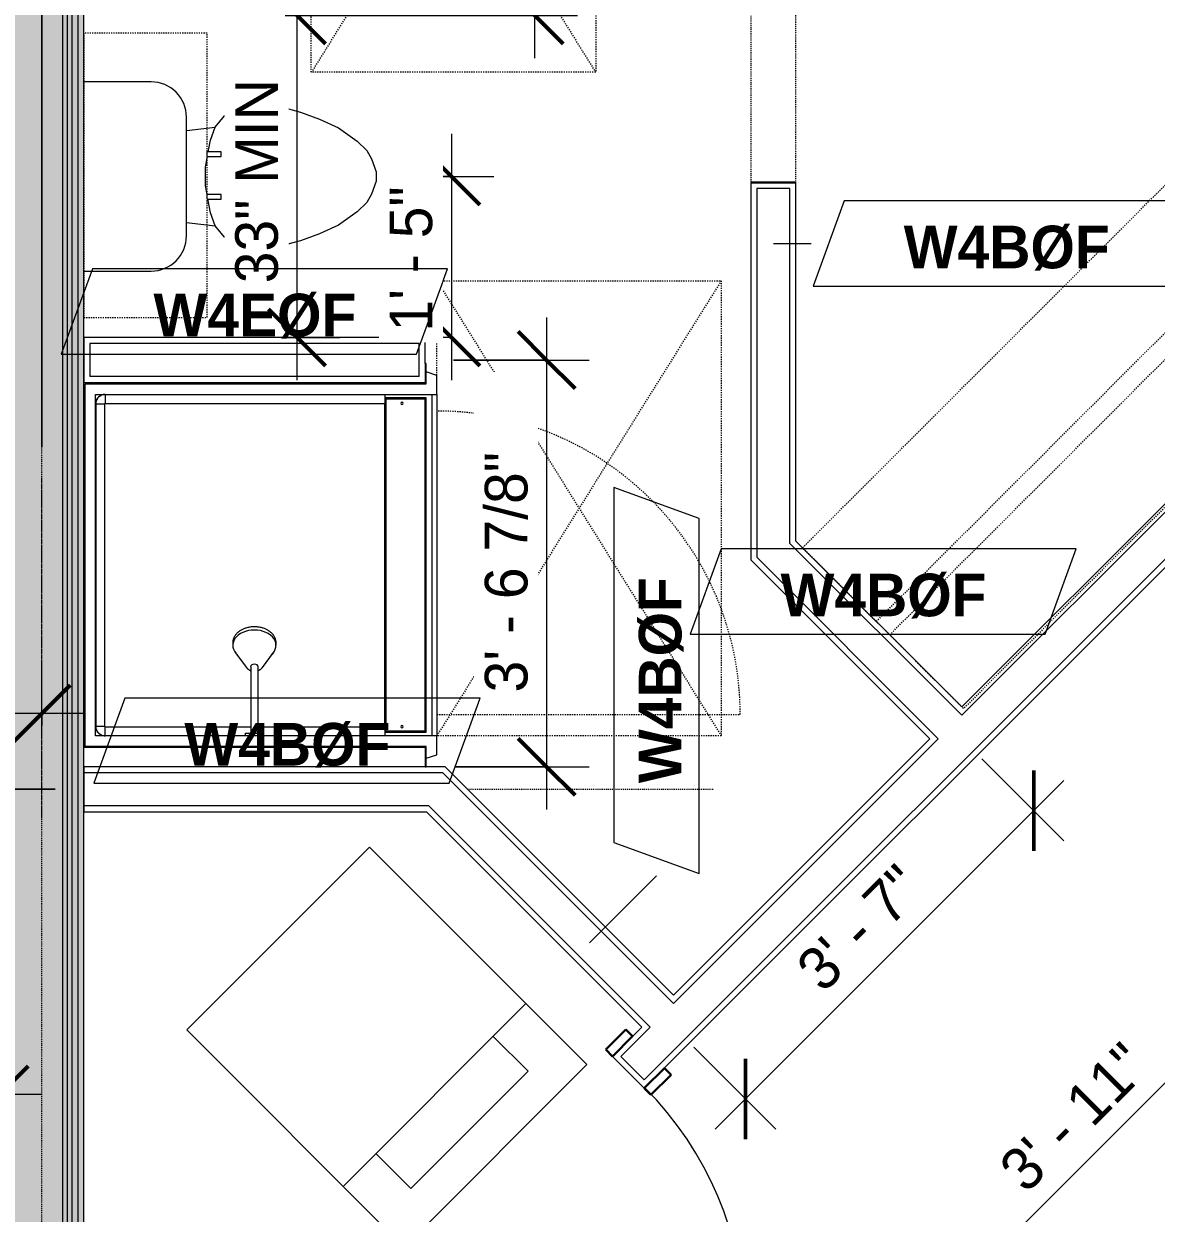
# Model space of a CAD drawing. Header units: inches. Extents: x -4010 to -1872, y 9846 to 12241.
# Drawn here: x -2515 to -2395.5, y 10492.5 to 10618 of the extents above; entities that cross this region are included whole.
import ezdxf

# ---------------------------------------------------------------- set-up
doc = ezdxf.new("R2010")
doc.units = ezdxf.units.IN
doc.header["$MEASUREMENT"] = 0
for name, pattern in [('Dash', [0.25, 0.125, -0.125]), ('Dash 3_32_', [0.1875, 0.09375, -0.09375]), ('Overhead', [0.15625, 0.09375, -0.0625])]:
    doc.linetypes.add(name, pattern=pattern)
for name, color, linetype, lineweight in [('0-1', 7, 'Continuous', 5), ('A-ANNO-DIMS', 211, 'Continuous', 9), ('A-ANNO-DIMS-48', 211, 'Continuous', 9), ('A-DETL-1', 90, 'Dash 3_32_', 18), ('A-DETL-GENF-3', 92, 'Overhead', 9), ('A-DETL-MEDM', 33, 'Continuous', 30), ('A-DOOR-3', 31, 'Continuous', 9), ('A-DOOR-4', 31, 'Continuous', 30), ('A-DOOR-FRAM-3', 31, 'Continuous', 30), ('A-GENM', 5, 'Continuous', 9), ('A-GENM-HDLN', 13, 'Dash', 9), ('A-WALL', 113, 'Continuous', 18), ('A-WALL-2', 250, 'Continuous', 18), ('A-WALL-3', 113, 'Continuous', 9), ('A-WALL-IDEN', 211, 'Continuous', 9), ('I-WALL-1', 21, 'Continuous', 18), ('I-WALL-2', 241, 'Continuous', 5), ('I-WALL-3', 7, 'Continuous', 9), ('I-WALL-4', 2, 'Continuous', 9), ('P-SANR-FIXT', 6, 'Continuous', 9), ('P-SANR-FIXT-HDLN', 131, 'Dash', 9), ('Q-CASE', 31, 'Continuous', 9), ('Q-CASE-2', 31, 'Dash', 9), ('Q-CASE-HDLN', 31, 'Dash', 9)]:
    doc.layers.add(name, color=color, linetype=linetype, lineweight=lineweight)
doc.styles.add('Century Gothic', font='ufonts.com_century-gothic.ttf', dxfattribs={"height": 4.5})
doc.styles.add('Century Gothic_B', font='GOTHICB.TTF', dxfattribs={"height": 4.5})
doc.dimstyles.new('OD_1__HACK_2', dxfattribs={"dimscale": 12, "dimtxt": 4.698757, "dimasz": 0.5, "dimexe": 0.375, "dimexo": 0.25, "dimgap": 0.0625, "dimtad": 1, "dimdec": 4, "dimrnd": 0.0625, "dimzin": 3, "dimdsep": 46, "dimlunit": 4, "dimtxsty": 'Century Gothic', "dimblk1": 'OBLIQUE', "dimblk2": 'OBLIQUE', "dimsah": 1, "dimcen": 0.09, "dimdle": 0.375, "dimazin": 0, "dimtfac": 1, "dimtdec": 4, "dimtix": 1, "dimtmove": 0, "dimatfit": 3, "dimfxl": 1, "dimtvp": 1, "dimtfill": 1, "dimfrac": 2, "dimtolj": 1, "dimtzin": 0, "dimarcsym": 2})

# ---------------------------------------------------------------- blocks, each defined once
blk = doc.blocks.new('CTR - 1st Phase - Common Walls_rvt-1-UNITS PLANS - 3RD FLOOR')
at = {"layer": 'I-WALL-1'}
blk.add_hatch(color=256, dxfattribs=at).paths.add_polyline_path([(-2508.69, 10458.16), (-2508.69, 10843.14), (-2509.31, 10843.14), (-2509.31, 10458.16)], flags=0)
at = {"layer": 'I-WALL-2'}
for points in [[(-2516.44, 10457.54), (-2510.94, 10457.54), (-2510.94, 10843.14), (-2516.44, 10843.14), (-2516.44, 10458.16)], [(-2510.94, 10457.54), (-2510.44, 10457.54), (-2510.44, 10843.14), (-2510.94, 10843.14), (-2510.94, 10458.16)], [(-2509.94, 10457.54), (-2509.94, 10843.14), (-2510.44, 10843.14), (-2510.44, 10457.54)], [(-2509.31, 10457.54), (-2509.31, 10843.14), (-2509.94, 10843.14), (-2509.94, 10457.54)]]:
    blk.add_hatch(color=256, dxfattribs=at).paths.add_polyline_path(points, flags=0)
at = {"layer": 'A-WALL-2'}
for p, q in [((-2510.94, 10843.14), (-2510.94, 10458.16)), ((-2510.44, 10843.14), (-2510.44, 10458.16)), ((-2509.94, 10843.14), (-2509.94, 10458.16)), ((-2509.31, 10843.14), (-2509.31, 10458.16))]:
    blk.add_line(p, q, dxfattribs=at)
at = {"layer": 'I-WALL-3'}
for p, q in [((-2508.69, 10580.13), (-2508.69, 10843.14)), ((-2508.69, 10458.16), (-2508.69, 10541.63))]:
    blk.add_line(p, q, dxfattribs=at)
blk = doc.blocks.new('SWING - SINGLE - FLUSH - 2-10 x 6-8 - PRIVACY-3928387-UNITS PLANS - 3RD FLOOR')
at = {"layer": 'A-DOOR-3'}
blk.add_arc((17, 2.37), 34.07, 93.3657, 180, dxfattribs=at)
at = {"layer": 'A-DOOR-4'}
for p, q in [((15, 2.37), (15, 36.38)), ((17, 36.38), (15, 36.38)), ((17, 2.37), (17, 36.38)), ((17, 2.37), (15, 2.37))]:
    blk.add_line(p, q, dxfattribs=at)
at = {"layer": 'A-DOOR-FRAM-3'}
for p, q in [((-17, 3.37), (-20, 3.37)), ((-20, 3.37), (-20, 2.37)), ((-17, 2.37), (-17, 3.37)), ((20, 3.37), (17, 3.37)), ((17, 3.37), (17, 2.37)), ((20, 2.37), (20, 3.37)), ((-20, 2.37), (-17, 2.37)), ((17, 2.37), (20, 2.37)), ((-17, -2.38), (-20, -2.38)), ((-20, -2.38), (-20, -3.38)), ((-17, -3.38), (-17, -2.38)), ((20, -2.38), (17, -2.38)), ((17, -2.38), (17, -3.38)), ((20, -3.38), (20, -2.38)), ((-20, -3.38), (-17, -3.38)), ((17, -3.38), (20, -3.38))]:
    blk.add_line(p, q, dxfattribs=at)
blk = doc.blocks.new('Door-Opening - 34_ x 80_-3928388-UNITS PLANS - 3RD FLOOR')
at = {"layer": 'A-DETL-GENF-3'}
for p, q in [((16.68, 2.38), (-17.32, 2.38)), ((-17.32, -2.37), (16.68, -2.37))]:
    blk.add_line(p, q, dxfattribs=at)
at = {"layer": 'A-DETL-MEDM'}
for p, q in [((-17.32, 2.38), (-17.32, -2.37)), ((16.68, -2.37), (16.68, 2.38))]:
    blk.add_line(p, q, dxfattribs=at)
blk = doc.blocks.new('OD_CW_Closet - OD_CW_Closet-3810279-UNITS PLANS - 3RD FLOOR')
at = {"layer": 'Q-CASE-HDLN'}
for p, q in [((0.74, -24), (0.74, 0)), ((0.74, 0), (87.24, 0)), ((87.24, 0), (87.24, -24)), ((0.74, -11), (87.24, -11)), ((0.74, -13), (87.24, -13)), ((87.24, -24), (0.74, -24))]:
    blk.add_line(p, q, dxfattribs=at)
blk = doc.blocks.new('SWING - SINGLE - FLUSH - 3-0 x 6-8 - PASSAGE-3208150-UNITS PLANS - 3RD FLOOR')
at = {"layer": 'A-DOOR-3'}
blk.add_arc((18, 2.37), 36.07, 93.1789, 180, dxfattribs=at)
at = {"layer": 'A-DOOR-4'}
for p, q in [((16, 10.9), (16, 38.39)), ((18, 38.39), (16, 38.39)), ((18, 10.9), (18, 38.39)), ((16, 2.37), (16, 9.15)), ((18, 2.37), (18, 9.15)), ((18, 2.37), (16, 2.37))]:
    blk.add_line(p, q, dxfattribs=at)
at = {"layer": 'A-DOOR-FRAM-3'}
for p, q in [((-18, 3.37), (-21, 3.37)), ((-21, 3.37), (-21, 2.37)), ((-18, 2.37), (-18, 3.37)), ((21, 3.37), (18, 3.37)), ((18, 3.37), (18, 2.37)), ((21, 2.37), (21, 3.37)), ((-21, 2.37), (-18, 2.37)), ((18, 2.37), (21, 2.37)), ((-18, -2.38), (-21, -2.38)), ((-21, -2.38), (-21, -3.38)), ((-18, -3.38), (-18, -2.38)), ((21, -2.38), (18, -2.38)), ((18, -2.38), (18, -3.38)), ((21, -3.38), (21, -2.38)), ((-21, -3.38), (-18, -3.38)), ((18, -3.38), (21, -3.38))]:
    blk.add_line(p, q, dxfattribs=at)
blk = doc.blocks.new('Toilet-Domestic-3D - Toilet-Domestic-3D-3234795-UNITS PLANS - 3RD FLOOR')
at = {"layer": 'P-SANR-FIXT'}
for p, q in [((-2.74, 11), (-1.87, 11.5)), ((-1.87, 11.5), (-0.5, 12)), ((-0.5, 12), (0.5, 12)), ((0.5, 12), (1.87, 11.5)), ((1.87, 11.5), (2.74, 11)), ((-3.74, 10), (-2.74, 11)), ((2.74, 11), (3.74, 10)), ((-5.13, 8), (-3.74, 10)), ((3.74, 10), (5.13, 8)), ((-6.06, 6), (-5.13, 8)), ((5.13, 8), (6.06, 6)), ((-6.79, 4), (-6.06, 6)), ((6.06, 6), (6.79, 4)), ((-7.33, 1.99), (-6.79, 4)), ((6.79, 4), (7.33, 1.99)), ((-7.5, 0), (-7.33, 1.99)), ((7.33, 1.99), (7.5, 0)), ((-7.41, -1), (-7.5, 0)), ((-7.24, -2), (-7.41, -1)), ((7.41, -1), (7.24, -2)), ((7.5, 0), (7.41, -1)), ((-6.97, -3), (-7.24, -2)), ((7.24, -2), (6.97, -3)), ((-6.4, -4), (-6.97, -3)), ((6.97, -3), (6.4, -4)), ((-5.21, -5), (-6.4, -4)), ((-3.84, -5.5), (-5.21, -5)), ((-4.86, -8.02), (-5.21, -5)), ((5.21, -5), (3.84, -5.5)), ((4.86, -8.02), (5.21, -5)), ((6.4, -4), (5.21, -5)), ((-2.61, -5.72), (-3.84, -5.5)), ((-1, -6), (-2.13, -5.8)), ((1, -6), (-1, -6)), ((1.89, -5.84), (1, -6)), ((3.84, -5.5), (2.37, -5.76)), ((6.25, -8.02), (-6.25, -8.02)), ((-9.98, -11.75), (-9.98, -18.86)), ((9.98, -18.86), (9.98, -11.75))]:
    blk.add_line(p, q, dxfattribs=at)
for centre, start, end in [((-6.25, -11.75), 90, 180), ((6.25, -11.75), 0, 90)]:
    blk.add_arc(centre, 3.73, start, end, dxfattribs=at)
blk = doc.blocks.new('ADA Clearances - 30_x48_-1721104-UNITS PLANS - 3RD FLOOR')
at = {"layer": 'A-GENM-HDLN'}
for p, q in [((15, 24), (-15, -24)), ((-15, 24), (15, -24)), ((-15, 14), (-15, 24)), ((-15, 24), (15, 24)), ((15, 24), (15, -24)), ((15, -24), (-15, -24))]:
    blk.add_line(p, q, dxfattribs=at)
blk = doc.blocks.new('300 Series Wall Hung Cabinet_326 - 30_-2909952-UNITS PLANS - 3RD FLOOR')
at = {"layer": 'Q-CASE'}
for p, q in [((-2.5, -13.19), (-2.01, -13.19)), ((-2.5, -13.19), (-2.5, -14.69)), ((-2.01, -14.69), (-2.01, -13.19)), ((2, -13.19), (2.49, -13.19)), ((2, -13.19), (2, -14.69)), ((2.49, -14.69), (2.49, -13.19)), ((-2.5, -14.69), (-2.01, -14.69)), ((2, -14.69), (2.49, -14.69))]:
    blk.add_line(p, q, dxfattribs=at)
at = {"layer": 'Q-CASE-2'}
for p, q in [((15, -0.19), (-15, -0.19)), ((-15, -0.19), (-15, -13.19)), ((15, -13.19), (15, -0.19)), ((-15, -13.19), (15, -13.19))]:
    blk.add_line(p, q, dxfattribs=at)
blk = doc.blocks.new('4LBS24238A75FTB_V2 - 4LBS24238A75FTB_V2-V47-UNITS PLANS - 3RD FLOOR')
at = {"layer": 'P-SANR-FIXT'}
for p, q in [((-0.75, 37.75), (-1.13, 36.62)), ((1.25, 37.75), (-0.75, 37.75)), ((1.25, 37.75), (37.25, 37.75)), ((1.25, 37.25), (1.25, 37.75)), ((1.25, 1.75), (1.25, 37.75)), ((37.25, 37.75), (37.25, 37.25)), ((39.25, 37.75), (37.25, 37.75)), ((37.25, 37.75), (37.25, 19.48)), ((39.63, 36.62), (39.25, 37.75)), ((0.12, 36.62), (-2.02, 36.62)), ((-2.02, 36.62), (-2.02, 36.5)), ((-2.02, 36.5), (0, 36.5)), ((0, 0.5), (0, 36.5)), ((0.12, 0.63), (0.12, 36.62)), ((37.25, 37.25), (1.25, 37.25)), ((1.62, 36.62), (1.62, 32.27)), ((36.88, 36.62), (1.62, 36.62)), ((36.75, 36.5), (1.75, 36.5)), ((1.75, 36.5), (1.75, 32.38)), ((36.75, 32.38), (36.75, 36.5)), ((36.88, 32.27), (36.88, 36.62)), ((40.52, 36.62), (38.38, 36.62)), ((38.38, 36.62), (38.38, 0.63)), ((38.5, 36.5), (38.5, 0.5)), ((38.5, 36.5), (40.52, 36.5)), ((40.52, 36.5), (40.52, 36.62)), ((1.75, 32.38), (36.75, 32.38)), ((2.2, 2.75), (2.2, 32.27)), ((36.3, 32.27), (2.2, 32.27)), ((36.3, 18.89), (36.3, 32.27)), ((36.3, 2.75), (36.3, 18.11)), ((37.25, 17.52), (37.25, 1.75)), ((2.25, 2.7), (36.25, 2.7)), ((37.25, 1.75), (1.25, 1.75)), ((1.28, 2.51), (1.3, 2.43)), ((1.4, 2.23), (1.42, 2.2)), ((1.51, 2.08), (1.58, 2.01)), ((1.7, 1.92), (1.73, 1.9)), ((1.93, 1.8), (2.01, 1.78)), ((2.25, 1.75), (2.25, 1.77)), ((2.25, 1.77), (36.25, 1.77)), ((36.25, 1.75), (36.25, 1.77)), ((36.49, 1.78), (36.57, 1.8)), ((36.72, 1.87), (36.75, 1.89)), ((36.77, 1.9), (36.8, 1.92)), ((36.92, 2.01), (36.99, 2.08)), ((37.08, 2.2), (37.1, 2.23)), ((37.2, 2.43), (37.22, 2.51)), ((38.5, 0.5), (0, 0.5)), ((38.38, 0.63), (0.12, 0.63))]:
    blk.add_line(p, q, dxfattribs=at)
for centre, radius, start, end in [((2.2, 34.06), 0.125, 0, 180), ((2.2, 34.06), 0.125, 180, 0), ((36.3, 34.06), 0.125, 0, 180), ((36.3, 34.06), 0.125, 180, 0), ((2.25, 2.75), 1, 180, 270), ((36.25, 2.75), 1, 270, 0)]:
    blk.add_arc(centre, radius, start, end, dxfattribs=at)
for centre, major_axis, start_param, end_param in [((2.2, 32.28), (-0.95, 0), 0, 1.570796), ((36.3, 32.28), (0.95, 0), 4.712389, 6.283185)]:
    blk.add_ellipse(centre, major_axis=major_axis, ratio=0.019505, start_param=start_param, end_param=end_param, dxfattribs=at)
for points, knots in [([(1.25, 2.77), (1.25, 2.77), (1.27, 2.76), (1.4, 2.76), (1.64, 2.75), (1.95, 2.75), (2.12, 2.75), (2.2, 2.75)], [-1, -1, -1, -1, -0.833333, -0.666667, -0.333333, -0.166667, 0, 0, 0, 0]), ([(1.25, 2.77), (1.25, 2.7), (1.26, 2.57), (1.34, 2.32), (1.52, 2.04), (1.8, 1.86), (2.05, 1.78), (2.18, 1.77), (2.25, 1.77)], [-1, -1, -1, -1, -0.875, -0.75, -0.5, -0.25, -0.125, 0, 0, 0, 0]), ([(2.2, 2.75), (2.2, 2.74), (2.2, 2.74), (2.2, 2.73), (2.21, 2.72), (2.21, 2.72), (2.22, 2.71), (2.23, 2.71), (2.24, 2.7), (2.24, 2.7), (2.25, 2.7), (2.25, 2.7)], [-1, -1, -1, -1, -0.833333, -0.75, -0.666667, -0.583333, -0.416667, -0.291667, -0.208333, -0.083333, 0, 0, 0, 0]), ([(36.25, 1.77), (36.32, 1.77), (36.45, 1.78), (36.7, 1.86), (36.98, 2.04), (37.16, 2.32), (37.24, 2.57), (37.25, 2.7), (37.25, 2.77)], [-1, -1, -1, -1, -0.875, -0.75, -0.5, -0.25, -0.125, 0, 0, 0, 0]), ([(36.25, 2.7), (36.26, 2.7), (36.26, 2.7), (36.27, 2.7), (36.28, 2.71), (36.28, 2.71), (36.29, 2.72), (36.29, 2.73), (36.3, 2.74), (36.3, 2.74), (36.3, 2.75), (36.3, 2.75)], [-1, -1, -1, -1, -0.833333, -0.75, -0.666667, -0.583333, -0.416667, -0.291667, -0.208333, -0.083333, 0, 0, 0, 0]), ([(36.25, 1.8), (36.25, 1.82), (36.25, 1.91), (36.25, 2.14), (36.25, 2.45), (36.25, 2.62), (36.25, 2.7)], [-0.8333333, -0.8333333, -0.8333333, -0.8333333, -0.6666667, -0.3333333, -0.1666667, 0, 0, 0, 0]), ([(1.59, 2), (1.54, 2.04), (1.47, 2.12), (1.41, 2.21), (1.38, 2.25)], [0.4611793, 0.4611793, 0.4611793, 0.4611793, 0.5714286, 0.6665731, 0.6665731, 0.6665731, 0.6665731]), ([(2.25, 1.75), (2.17, 1.75), (2.03, 1.77), (1.86, 1.82), (1.77, 1.87), (1.75, 1.88)], [0, 0, 0, 0, 0.1428571, 0.2857143, 0.3333068, 0.3333068, 0.3333068, 0.3333068]), ([(36.75, 1.88), (36.7, 1.85), (36.59, 1.8), (36.42, 1.76), (36.31, 1.75), (36.25, 1.75)], [0.6666667, 0.6666667, 0.6666667, 0.6666667, 0.7857143, 0.8928571, 1, 1, 1, 1]), ([(37.01, 2.1), (36.97, 2.05), (36.89, 1.97), (36.79, 1.91), (36.75, 1.88)], [0.4475924, 0.4475924, 0.4475924, 0.4475924, 0.5714286, 0.6665731, 0.6665731, 0.6665731, 0.6665731]), ([(37.19, 2.42), (37.18, 2.38), (37.16, 2.33), (37.13, 2.27), (37.12, 2.25)], [0.2174647, 0.2174647, 0.2174647, 0.2174647, 0.2857143, 0.3333068, 0.3333068, 0.3333068, 0.3333068])]:
    blk.add_open_spline(points, degree=3, knots=knots, dxfattribs=at)
for points in [[(1.25, 2.71), (1.25, 2.72), (1.25, 2.74), (1.25, 2.75)], [(2.25, 1.8), (2.25, 1.82), (2.25, 1.88), (2.25, 2.03), (2.25, 2.22), (2.25, 2.45), (2.25, 2.62), (2.25, 2.7)], [(37.25, 2.77), (37.25, 2.77), (37.23, 2.76), (37.13, 2.76), (36.98, 2.76), (36.78, 2.75), (36.55, 2.75), (36.38, 2.75), (36.3, 2.75)], [(37.25, 2.75), (37.25, 2.72), (37.25, 2.7), (37.25, 2.67)], [(1.38, 2.25), (1.37, 2.27), (1.36, 2.3), (1.35, 2.32)], [(1.75, 1.88), (1.71, 1.91), (1.67, 1.94), (1.63, 1.97)], [(37.12, 2.25), (37.09, 2.21), (37.07, 2.18), (37.04, 2.14)]]:
    blk.add_open_spline(points, degree=3, dxfattribs=at)
at = {"layer": 'P-SANR-FIXT-HDLN'}
blk.add_line((35, 37.75), (35, 69.75), dxfattribs=at)
blk.add_arc((35, 37.75), 32, 90, 180, dxfattribs=at)
blk = doc.blocks.new('Shower Head - Shower Head-3265626-UNITS PLANS - 3RD FLOOR')
at = {"layer": 'P-SANR-FIXT'}
for p, q in [((-0.98, 0), (0.98, 0)), ((-0.98, 0), (-0.98, -0.26)), ((0.98, -0.26), (-0.98, -0.26)), ((-0.39, -0.26), (-0.39, -1)), ((0.39, -1), (0.39, -0.26)), ((0.98, -0.26), (0.98, 0)), ((-0.39, -6.01), (-0.39, -7.27)), ((0.39, -7.27), (0.39, -6.01)), ((-0.84, -7.19), (-2.02, -8.78)), ((2.02, -8.78), (0.84, -7.19)), ((-2.28, -9.54), (-2.28, -9.81)), ((2.28, -9.81), (2.28, -9.54))]:
    blk.add_line(p, q, dxfattribs=at)
at = {"layer": 'P-SANR-FIXT', "flags": 128}
for points in [[(-0.39, -1), (-0.39, -1.29), (-0.39, -1.57), (-0.39, -1.85), (-0.39, -2.13), (-0.39, -2.41), (-0.39, -2.69), (-0.39, -2.96), (-0.39, -3.23), (-0.39, -3.5), (-0.39, -3.76), (-0.39, -4.02), (-0.39, -4.27), (-0.39, -4.52), (-0.39, -4.77), (-0.39, -5), (-0.39, -5.23), (-0.39, -5.46), (-0.39, -5.67), (-0.39, -5.88), (-0.39, -6.01)], [(0.39, -6.01), (0.39, -5.81), (0.39, -5.6), (0.39, -5.38), (0.39, -5.15), (0.39, -4.92), (0.39, -4.68), (0.39, -4.43), (0.39, -4.18), (0.39, -3.93), (0.39, -3.67), (0.39, -3.4), (0.39, -3.13), (0.39, -2.86), (0.39, -2.59), (0.39, -2.31), (0.39, -2.03), (0.39, -1.75), (0.39, -1.46), (0.39, -1.18), (0.39, -1)], [(-0.39, -6.87), (-0.43, -6.88), (-0.46, -6.9), (-0.49, -6.91), (-0.52, -6.93), (-0.55, -6.94), (-0.58, -6.96), (-0.61, -6.98), (-0.64, -7), (-0.67, -7.03), (-0.7, -7.05), (-0.73, -7.07), (-0.76, -7.1), (-0.78, -7.13), (-0.81, -7.16), (-0.83, -7.19), (-0.84, -7.19)], [(0.84, -7.19), (0.81, -7.16), (0.79, -7.13), (0.76, -7.1), (0.73, -7.08), (0.7, -7.05), (0.68, -7.03), (0.65, -7.01), (0.62, -6.98), (0.59, -6.97), (0.56, -6.95), (0.53, -6.93), (0.49, -6.91), (0.46, -6.9), (0.43, -6.89), (0.4, -6.87)], [(-2.28, -9.81), (-2.28, -9.88), (-2.28, -9.95), (-2.27, -10.02), (-2.25, -10.09), (-2.24, -10.16), (-2.21, -10.23), (-2.19, -10.3), (-2.16, -10.36), (-2.13, -10.43), (-2.09, -10.49), (-2.05, -10.55), (-2.01, -10.61), (-1.97, -10.67), (-1.92, -10.73), (-1.86, -10.79), (-1.81, -10.84), (-1.75, -10.89), (-1.69, -10.94), (-1.63, -10.99), (-1.57, -11.04), (-1.5, -11.08), (-1.43, -11.12), (-1.36, -11.16), (-1.28, -11.2), (-1.21, -11.24), (-1.13, -11.27), (-1.05, -11.3), (-0.97, -11.33), (-0.89, -11.36), (-0.81, -11.38), (-0.72, -11.4), (-0.64, -11.42), (-0.55, -11.44), (-0.47, -11.45), (-0.38, -11.46), (-0.29, -11.47), (-0.2, -11.48), (-0.11, -11.49), (-0.02, -11.49), (0, -11.49)], [(0, -11.49), (0.09, -11.49), (0.18, -11.48), (0.27, -11.48), (0.35, -11.47), (0.44, -11.46), (0.53, -11.44), (0.62, -11.43), (0.7, -11.41), (0.79, -11.39), (0.87, -11.36), (0.95, -11.34), (1.03, -11.31), (1.11, -11.28), (1.19, -11.25), (1.26, -11.21), (1.34, -11.17), (1.41, -11.13), (1.48, -11.09), (1.55, -11.05), (1.61, -11), (1.68, -10.95), (1.74, -10.9), (1.8, -10.85), (1.85, -10.8), (1.9, -10.74), (1.95, -10.69), (2, -10.63), (2.04, -10.57), (2.08, -10.51), (2.12, -10.44), (2.15, -10.38), (2.18, -10.31), (2.21, -10.25), (2.23, -10.18), (2.25, -10.11), (2.26, -10.04), (2.27, -9.97), (2.28, -9.9), (2.28, -9.83), (2.28, -9.81)]]:
    blk.add_lwpolyline(points, dxfattribs=at)
at = {"layer": 'P-SANR-FIXT'}
for centre, major_axis, start_param, end_param in [((0, -7.27), (0.394, 0), 3.141593, 4.712389), ((0, -7.27), (-0.394, 0), 1.570796, 3.141593), ((0, -9.54), (2.28, 0), 2.468394, 4.712389), ((0, -9.54), (-2.28, 0), 1.570796, 3.814791)]:
    blk.add_ellipse(centre, major_axis=major_axis, ratio=0.707107, start_param=start_param, end_param=end_param, dxfattribs=at)
blk = doc.blocks.new('Stacked Washer and Dryer - 26_x25_ - Private-3627842-UNITS PLANS - 3RD FLOOR')
at = {"layer": 'P-SANR-FIXT'}
for p, q in [((0, 13.625), (32.4375, 13.625)), ((0, 13.625), (0, -13.625)), ((23.34375, -13.625), (23.34375, 13.625)), ((32.4375, 13.625), (32.4375, -13.625)), ((28.53125, 8.75), (23.34375, 8.75)), ((28.53125, -8.75), (28.53125, 8.75)), ((23.34375, -8.75), (28.53125, -8.75)), ((32.4375, -13.625), (0, -13.625))]:
    blk.add_line(p, q, dxfattribs=at)
blk = doc.blocks.new('ADA Clearances - 30_x48_-V85-UNITS PLANS - 3RD FLOOR')
at = {"layer": 'A-GENM-HDLN'}
for p, q in [((15, 24), (-15, -24)), ((-15, 24), (15, -24)), ((-15, -24), (-15, 24)), ((-15, 24), (15, 24)), ((15, 24), (15, -24)), ((15, -24), (-15, -24))]:
    blk.add_line(p, q, dxfattribs=at)
blk = doc.blocks.new('DIMBLOCK5-UNITS PLANS - 3RD FLOOR')
at = {"layer": 'A-ANNO-DIMS-48'}
for p, q in [((-2513.12, 10573.3), (-2513.12, 10649.61)), ((-2435.94, 10646.36), (-2435.94, 10640.61)), ((-2435.94, 10645.11), (-2435.94, 10646.36)), ((-2517.62, 10645.11), (-2435.94, 10645.11)), ((-2513.12, 10645.11), (-2513.12, 10573.3))]:
    blk.add_line(p, q, dxfattribs=at)
at = {"layer": 'A-ANNO-DIMS-48', "lineweight": 50}
for p, q in [((-2513.12, 10645.11), (-2510.12, 10648.11)), ((-2435.94, 10645.11), (-2432.94, 10648.11)), ((-2513.12, 10645.11), (-2516.12, 10642.11)), ((-2435.94, 10645.11), (-2438.94, 10642.11))]:
    blk.add_line(p, q, dxfattribs=at)
at = {"layer": 'A-ANNO-DIMS-48', "color": 0, "insert": (-2489.89, 10651.63), "char_height": 4.5, "width": 36.8741, "attachment_point": 1, "line_spacing_factor": 0.984502, "style": 'Century Gothic', "bg_fill": 3, "box_fill_scale": 1.25, "bg_fill_color": 256, "bg_fill_true_color": 13158600, "bg_fill_transparency": 0}
blk.add_mtext('6\' - 5 3/16"', dxfattribs=at)
blk = doc.blocks.new('_Oblique')
at = {"color": 0, "linetype": 'ByBlock', "lineweight": -2}
blk.add_line((-0.5, -0.5), (0.5, 0.5), dxfattribs=at)
blk = doc.blocks.new('DIMBLOCK7-UNITS PLANS - 3RD FLOOR')
at = {"layer": 'A-ANNO-DIMS-48'}
for p, q in [((-2525.61, 10685.73), (-2525.61, 10532.73)), ((-2511.69, 10681.23), (-2530.11, 10681.23)), ((-2525.61, 10681.23), (-2511.69, 10681.23)), ((-2511.69, 10537.23), (-2530.11, 10537.23)), ((-2525.61, 10537.23), (-2511.69, 10537.23))]:
    blk.add_line(p, q, dxfattribs=at)
at = {"layer": 'A-ANNO-DIMS-48', "lineweight": 50}
for p, q in [((-2525.61, 10681.23), (-2528.61, 10684.23)), ((-2525.61, 10681.23), (-2522.61, 10678.23)), ((-2525.61, 10537.23), (-2528.61, 10540.23)), ((-2525.61, 10537.23), (-2522.61, 10534.23))]:
    blk.add_line(p, q, dxfattribs=at)
at = {"layer": 'A-ANNO-DIMS-48', "color": 0, "insert": (-2532.13, 10599.61), "char_height": 4.5, "width": 23.091, "attachment_point": 1, "rotation": 90, "line_spacing_factor": 0.984502, "style": 'Century Gothic', "bg_fill": 3, "box_fill_scale": 1.25, "bg_fill_color": 256, "bg_fill_true_color": 13158600, "bg_fill_transparency": 0}
blk.add_mtext('12\' - 0"', dxfattribs=at)
blk = doc.blocks.new('DIMBLOCK8-UNITS PLANS - 3RD FLOOR')
at = {"layer": 'A-ANNO-DIMS-48'}
for p, q in [((-2413.94, 10540.43), (-2405.29, 10531.78)), ((-2408.47, 10534.97), (-2413.94, 10540.43)), ((-2442.06, 10501.38), (-2405.29, 10538.15)), ((-2444.34, 10510.03), (-2435.69, 10501.38)), ((-2438.88, 10504.56), (-2444.34, 10510.03))]:
    blk.add_line(p, q, dxfattribs=at)
at = {"layer": 'A-ANNO-DIMS-48', "lineweight": 50}
for p, q in [((-2408.47, 10534.97), (-2408.47, 10539.21)), ((-2408.47, 10534.97), (-2408.47, 10530.72)), ((-2438.88, 10504.56), (-2438.88, 10508.8)), ((-2438.88, 10504.56), (-2438.88, 10500.32))]:
    blk.add_line(p, q, dxfattribs=at)
at = {"layer": 'A-ANNO-DIMS-48', "color": 0, "insert": (-2433.85, 10518.81), "char_height": 4.5, "width": 18.8845, "attachment_point": 1, "rotation": 45, "line_spacing_factor": 0.984502, "style": 'Century Gothic', "bg_fill": 3, "box_fill_scale": 1.25, "bg_fill_color": 256, "bg_fill_true_color": 13158600, "bg_fill_transparency": 0}
blk.add_mtext('3\' - 7"', dxfattribs=at)
blk = doc.blocks.new('DIMBLOCK23-UNITS PLANS - 3RD FLOOR')
at = {"layer": 'A-ANNO-DIMS-48'}
for p, q in [((-2374.04, 10506.08), (-2387.61, 10519.65)), ((-2384.42, 10516.47), (-2417.66, 10483.24)), ((-2384.42, 10516.47), (-2374.04, 10506.08)), ((-2410.45, 10476.03), (-2420.84, 10486.42)), ((-2417.66, 10483.24), (-2410.45, 10476.03))]:
    blk.add_line(p, q, dxfattribs=at)
at = {"layer": 'A-ANNO-DIMS-48', "lineweight": 50}
for p, q in [((-2384.42, 10516.47), (-2384.42, 10520.71)), ((-2384.42, 10516.47), (-2384.42, 10512.23)), ((-2417.66, 10483.24), (-2417.66, 10487.48)), ((-2417.66, 10483.24), (-2417.66, 10478.99))]:
    blk.add_line(p, q, dxfattribs=at)
at = {"layer": 'A-ANNO-DIMS-48', "color": 0, "insert": (-2412.45, 10497.66), "char_height": 4.5, "width": 23.091, "attachment_point": 1, "rotation": 45, "line_spacing_factor": 0.984502, "style": 'Century Gothic', "bg_fill": 3, "box_fill_scale": 1.25, "bg_fill_color": 256, "bg_fill_true_color": 13158600, "bg_fill_transparency": 0}
blk.add_mtext('3\' - 11"', dxfattribs=at)
blk = doc.blocks.new('DIMBLOCK49-UNITS PLANS - 3RD FLOOR')
at = {"layer": 'A-ANNO-DIMS-48'}
for p, q in [((-2486.19, 10580.38), (-2486.19, 10623.35)), ((-2487.43, 10618.85), (-2481.69, 10618.85)), ((-2486.19, 10618.85), (-2487.43, 10618.85)), ((-2487.43, 10584.88), (-2481.69, 10584.88)), ((-2486.19, 10584.88), (-2487.43, 10584.88))]:
    blk.add_line(p, q, dxfattribs=at)
at = {"layer": 'A-ANNO-DIMS-48', "lineweight": 50}
for p, q in [((-2486.19, 10618.85), (-2489.19, 10621.85)), ((-2486.19, 10618.85), (-2483.19, 10615.85)), ((-2486.19, 10584.88), (-2489.19, 10587.88)), ((-2486.19, 10584.88), (-2483.19, 10581.88))]:
    blk.add_line(p, q, dxfattribs=at)
at = {"layer": 'A-ANNO-DIMS-48', "color": 0, "insert": (-2492.71, 10590.6), "char_height": 4.5, "width": 27.029, "attachment_point": 1, "rotation": 90, "line_spacing_factor": 0.984502, "style": 'Century Gothic', "bg_fill": 3, "box_fill_scale": 1.25, "bg_fill_color": 256, "bg_fill_true_color": 13158600, "bg_fill_transparency": 0}
blk.add_mtext('33" MIN', dxfattribs=at)
blk = doc.blocks.new('DIMBLOCK50-UNITS PLANS - 3RD FLOOR')
at = {"layer": 'A-ANNO-DIMS-48'}
for p, q in [((-2459.86, 10587), (-2459.86, 10535.1)), ((-2469.69, 10582.5), (-2455.36, 10582.5)), ((-2459.86, 10582.5), (-2469.69, 10582.5)), ((-2469.56, 10539.6), (-2455.36, 10539.6)), ((-2459.86, 10539.6), (-2469.56, 10539.6))]:
    blk.add_line(p, q, dxfattribs=at)
at = {"layer": 'A-ANNO-DIMS-48', "lineweight": 50}
for p, q in [((-2459.86, 10582.5), (-2462.86, 10585.5)), ((-2459.86, 10582.5), (-2456.86, 10579.5)), ((-2459.86, 10539.6), (-2462.86, 10542.6)), ((-2459.86, 10539.6), (-2456.86, 10536.6))]:
    blk.add_line(p, q, dxfattribs=at)
at = {"layer": 'A-ANNO-DIMS-48', "color": 0, "insert": (-2466.38, 10547.44), "char_height": 4.5, "width": 32.6676, "attachment_point": 1, "rotation": 90, "line_spacing_factor": 0.984502, "style": 'Century Gothic', "bg_fill": 3, "box_fill_scale": 1.25, "bg_fill_color": 256, "bg_fill_true_color": 13158600, "bg_fill_transparency": 0}
blk.add_mtext('3\' - 6 7/8"', dxfattribs=at)
blk = doc.blocks.new('DIMBLOCK51-UNITS PLANS - 3RD FLOOR')
at = {"layer": 'A-ANNO-DIMS-48'}
for p, q in [((-2469.91, 10606.36), (-2469.91, 10580.38)), ((-2474.83, 10601.86), (-2465.41, 10601.86)), ((-2469.91, 10601.86), (-2474.83, 10601.86)), ((-2469.69, 10584.88), (-2474.41, 10584.88)), ((-2469.91, 10584.88), (-2469.69, 10584.88))]:
    blk.add_line(p, q, dxfattribs=at)
at = {"layer": 'A-ANNO-DIMS-48', "lineweight": 50}
for p, q in [((-2469.91, 10601.86), (-2472.91, 10604.86)), ((-2469.91, 10601.86), (-2466.91, 10598.86)), ((-2469.91, 10584.88), (-2472.91, 10587.88)), ((-2469.91, 10584.88), (-2466.91, 10581.88))]:
    blk.add_line(p, q, dxfattribs=at)
at = {"layer": 'A-ANNO-DIMS-48', "color": 0, "insert": (-2476.43, 10585.5), "char_height": 4.5, "width": 18.8845, "attachment_point": 1, "rotation": 90, "line_spacing_factor": 0.984502, "style": 'Century Gothic', "bg_fill": 3, "box_fill_scale": 1.25, "bg_fill_color": 256, "bg_fill_true_color": 13158600, "bg_fill_transparency": 0}
blk.add_mtext('1\' - 5"', dxfattribs=at)
blk = doc.blocks.new('DIMBLOCK52-UNITS PLANS - 3RD FLOOR')
at = {"layer": 'A-ANNO-DIMS-48'}
for p, q in [((-2461.1, 10614.35), (-2461.1, 10683.35)), ((-2481.68, 10678.85), (-2456.6, 10678.85)), ((-2461.1, 10678.85), (-2481.68, 10678.85)), ((-2481.68, 10618.85), (-2456.6, 10618.85)), ((-2461.1, 10618.85), (-2481.68, 10618.85))]:
    blk.add_line(p, q, dxfattribs=at)
at = {"layer": 'A-ANNO-DIMS-48', "lineweight": 50}
for p, q in [((-2461.1, 10678.85), (-2464.1, 10681.85)), ((-2461.1, 10678.85), (-2458.1, 10675.85)), ((-2461.1, 10618.85), (-2464.1, 10621.85)), ((-2461.1, 10618.85), (-2458.1, 10615.85))]:
    blk.add_line(p, q, dxfattribs=at)
at = {"layer": 'A-ANNO-DIMS-48', "color": 0, "insert": (-2467.62, 10640.98), "char_height": 4.5, "width": 18.8845, "attachment_point": 1, "rotation": 90, "line_spacing_factor": 0.984502, "style": 'Century Gothic', "bg_fill": 3, "box_fill_scale": 1.25, "bg_fill_color": 256, "bg_fill_true_color": 13158600, "bg_fill_transparency": 0}
blk.add_mtext('5\' - 0"', dxfattribs=at)
blk = doc.blocks.new('DIMBLOCK93-UNITS PLANS - 3RD FLOOR')
at = {"layer": 'A-ANNO-DIMS-48'}
for p, q in [((-2647.12, 10543.97), (-2647.12, 10549.71)), ((-2513.12, 10543.97), (-2513.12, 10549.71)), ((-2508.62, 10545.21), (-2647.12, 10545.21)), ((-2647.12, 10545.21), (-2647.12, 10543.97)), ((-2513.12, 10545.21), (-2513.12, 10543.97))]:
    blk.add_line(p, q, dxfattribs=at)
at = {"layer": 'A-ANNO-DIMS-48', "lineweight": 50}
for p, q in [((-2647.12, 10545.21), (-2644.12, 10548.21)), ((-2513.12, 10545.21), (-2510.12, 10548.21)), ((-2647.12, 10545.21), (-2650.12, 10542.21)), ((-2513.12, 10545.21), (-2516.12, 10542.21))]:
    blk.add_line(p, q, dxfattribs=at)
at = {"layer": 'A-ANNO-DIMS-48', "color": 0, "insert": (-2589.75, 10551.73), "char_height": 4.5, "width": 23.091, "attachment_point": 1, "line_spacing_factor": 0.984502, "style": 'Century Gothic', "bg_fill": 3, "box_fill_scale": 1.25, "bg_fill_color": 256, "bg_fill_true_color": 13158600, "bg_fill_transparency": 0}
blk.add_mtext('11\' - 2"', dxfattribs=at)
blk = doc.blocks.new('DIMBLOCK216-UNITS PLANS - 3RD FLOOR')
at = {"layer": 'A-ANNO-DIMS-48'}
for p, q in [((-2560.46, 10497.16), (-2560.46, 10509.52)), ((-2517.56, 10497.28), (-2517.56, 10509.52)), ((-2513.06, 10505.02), (-2564.96, 10505.02)), ((-2560.46, 10505.02), (-2560.46, 10497.16)), ((-2517.56, 10505.02), (-2517.56, 10497.28))]:
    blk.add_line(p, q, dxfattribs=at)
at = {"layer": 'A-ANNO-DIMS-48', "lineweight": 50}
for p, q in [((-2560.46, 10505.02), (-2557.46, 10508.02)), ((-2517.56, 10505.02), (-2514.56, 10508.02)), ((-2560.46, 10505.02), (-2563.46, 10502.02)), ((-2517.56, 10505.02), (-2520.56, 10502.02))]:
    blk.add_line(p, q, dxfattribs=at)
at = {"layer": 'A-ANNO-DIMS-48', "color": 0, "insert": (-2552.62, 10511.54), "char_height": 4.5, "width": 32.6676, "attachment_point": 1, "line_spacing_factor": 0.984502, "style": 'Century Gothic', "bg_fill": 3, "box_fill_scale": 1.25, "bg_fill_color": 256, "bg_fill_true_color": 13158600, "bg_fill_transparency": 0}
blk.add_mtext('3\' - 6 7/8"', dxfattribs=at)
blk = doc.blocks.new('Wall Tag - Arch Wall-3956453-UNITS PLANS - 3RD FLOOR')
at = {"layer": 'A-WALL-IDEN'}
for p, q in [((-0.3561, 0.0937), (-0.4244, -0.0937)), ((0.4244, 0.0937), (-0.3561, 0.0937)), ((0.3561, -0.0937), (0.4244, 0.0937)), ((-0.4244, -0.0937), (0.3561, -0.0937))]:
    blk.add_line(p, q, dxfattribs=at)

msp = doc.modelspace()

# ---------------------------------------------------------------- linework, layer by layer
at = {"layer": 'A-DETL-1'}
for p, q in [((-2513.12374, 10458.15981), (-2513.12374, 10812.15981)), ((-2513.12374, 10534.3019), (-2513.12374, 10570.3019)), ((-2468.18524, 10537.2269), (-2442.22785, 10537.2269))]:
    msp.add_line(p, q, dxfattribs=at)
at = {"layer": 'A-WALL'}
for p, q in [((-2354.68624, 10606.40289), (-2416.06009, 10545.02904)), ((-2449.55767, 10506.58171), (-2351.18624, 10604.95315)), ((-2434.18624, 10600.6019), (-2437.68624, 10600.6019)), ((-2437.68624, 10600.6019), (-2437.68624, 10561.70545)), ((-2434.18624, 10563.15519), (-2434.18624, 10600.6019)), ((-2508.06124, 10584.25081), (-2508.06124, 10580.75081)), ((-2473.31124, 10584.25081), (-2508.06124, 10584.25081)), ((-2473.31124, 10580.75081), (-2473.31124, 10584.25081)), ((-2473.31124, 10580.75081), (-2508.06124, 10580.75081)), ((-2434.18624, 10563.15519), (-2416.06009, 10545.02904)), ((-2437.68624, 10561.70545), (-2418.53496, 10542.55417)), ((-2418.53496, 10542.55417), (-2446.46568, 10514.62345)), ((-2470.81912, 10538.9769), (-2508.68624, 10538.9769)), ((-2470.81912, 10538.9769), (-2446.46568, 10514.62345)), ((-2472.26887, 10535.4769), (-2508.68624, 10535.4769)), ((-2472.26887, 10535.4769), (-2448.94055, 10512.14858)), ((-2448.94055, 10512.14858), (-2452.03255, 10509.05658)), ((-2452.03255, 10509.05658), (-2449.55767, 10506.58171))]:
    msp.add_line(p, q, dxfattribs=at)
at = {"layer": 'A-WALL-3'}
for p, q in [((-2355.31124, 10606.66178), (-2416.06009, 10545.91293)), ((-2449.55767, 10505.69782), (-2350.56124, 10604.69426)), ((-2438.31124, 10601.2269), (-2438.31124, 10561.44656)), ((-2433.56124, 10563.41408), (-2433.56124, 10601.2269)), ((-2416.06009, 10545.91293), (-2433.56124, 10563.41408)), ((-2438.31124, 10561.44656), (-2419.41884, 10542.55417)), ((-2419.41884, 10542.55417), (-2446.46568, 10515.50733)), ((-2472.68624, 10539.6019), (-2508.68624, 10539.6019)), ((-2508.68624, 10539.6019), (-2508.68624, 10534.8519)), ((-2470.56024, 10539.6019), (-2472.56124, 10539.6019)), ((-2446.46568, 10515.50733), (-2470.56024, 10539.6019)), ((-2508.68624, 10534.8519), (-2472.52775, 10534.8519)), ((-2472.52775, 10534.8519), (-2449.82444, 10512.14858)), ((-2449.82444, 10512.14858), (-2452.91643, 10509.05658)), ((-2452.91643, 10509.05658), (-2449.55767, 10505.69782))]:
    msp.add_line(p, q, dxfattribs=at)
at = {"layer": 'A-WALL-IDEN'}
msp.add_line((-2455.3406, 10521.0235), (-2448.26233, 10528.10177), dxfattribs=at)
at = {"layer": 'I-WALL-4'}
for p, q in [((-2472.68624, 10584.87581), (-2508.68624, 10584.87581)), ((-2508.68624, 10584.87581), (-2508.68624, 10580.12581)), ((-2472.68624, 10582.14971), (-2472.68624, 10584.87581))]:
    msp.add_line(p, q, dxfattribs=at)

# ---------------------------------------------------------------- block references
at = {"layer": '0-1'}
msp.add_blockref('CTR - 1st Phase - Common Walls_rvt-1-UNITS PLANS - 3RD FLOOR', (0, 0), dxfattribs=at)
at = {"layer": 'A-DOOR-3'}
for name, p, rotation in [('Door-Opening - 34_ x 80_-3928388-UNITS PLANS - 3RD FLOOR', (-2435.93624, 10617.90451), 270.0000000000264), ('SWING - SINGLE - FLUSH - 3-0 x 6-8 - PASSAGE-3208150-UNITS PLANS - 3RD FLOOR', (-2463.96497, 10494.64928), 225.000000000027), ('SWING - SINGLE - FLUSH - 2-10 x 6-8 - PRIVACY-3928387-UNITS PLANS - 3RD FLOOR', (-2392.3946, 10489.85212), 225.0000000000667)]:
    msp.add_blockref(name, p, dxfattribs=dict(at, rotation=rotation))
at = {"layer": 'A-GENM'}
for name, p in [('ADA Clearances - 30_x48_-V85-UNITS PLANS - 3RD FLOOR', (-2469.68165, 10636.8519)), ('ADA Clearances - 30_x48_-1721104-UNITS PLANS - 3RD FLOOR', (-2456.43624, 10566.87581))]:
    msp.add_blockref(name, p, dxfattribs=at)
at = {"layer": 'A-WALL-IDEN', "xscale": 47.99999999999997, "yscale": 47.99999999999997, "zscale": 47.99999999999997}
for p in [(-2411.36138, 10594.80416), (-2424.35716, 10558.10195)]:
    msp.add_blockref('Wall Tag - Arch Wall-3956453-UNITS PLANS - 3RD FLOOR', p, dxfattribs=at)
at = {"layer": 'P-SANR-FIXT'}
for name, p, rotation in [('Toilet-Domestic-3D - Toilet-Domestic-3D-3234795-UNITS PLANS - 3RD FLOOR', (-2489.83043, 10601.86385), 269.9999999997151), ('4LBS24238A75FTB_V2 - 4LBS24238A75FTB_V2-V47-UNITS PLANS - 3RD FLOOR', (-2509.18624, 10580.12581), 270.0000000000794), ('Shower Head - Shower Head-3265626-UNITS PLANS - 3RD FLOOR', (-2490.68624, 10542.87581), 180), ('Stacked Washer and Dryer - 26_x25_ - Private-3627842-UNITS PLANS - 3RD FLOOR', (-2488.17932, 10521.48794), 314.9999999999666)]:
    msp.add_blockref(name, p, dxfattribs=dict(at, rotation=rotation))
at = {"layer": 'Q-CASE'}
for name, p, rotation in [('OD_CW_Closet - OD_CW_Closet-3810279-UNITS PLANS - 3RD FLOOR', (-2433.37577, 10562.18533), 45.00000000001427), ('300 Series Wall Hung Cabinet_326 - 30_-2909952-UNITS PLANS - 3RD FLOOR', (-2508.86915, 10601.98885), 89.99999999985549)]:
    msp.add_blockref(name, p, dxfattribs=dict(at, rotation=rotation))

# ---------------------------------------------------------------- texts
at = {"layer": 'A-WALL-IDEN', "char_height": 4.5, "width": 26.058, "attachment_point": 1, "style": 'Century Gothic_B'}
for insert in [(-2422.18526, 10596.67546), (-2435.18104, 10559.97325), (-2498.07212, 10544.22522)]:
    msp.add_mtext('W4BØF', dxfattribs=dict(at, insert=insert))

# ---------------------------------------------------------------- next in the draw order: dimensions: what is measured, and where the dimension line sits
at = {"layer": 'A-ANNO-DIMS'}
for base, p1, p2, override, picture, middle in [((-2435.93624, 10645.11479), (-2513.12374, 10570.3019), (-2435.93624, 10649.35743), {"dimpost": '<>', "dimfxl": 110.488408}, 'DIMBLOCK5-UNITS PLANS - 3RD FLOOR', (-2474.52999, 10648.4773)), ((-2560.46015, 10505.02139), (-2517.56124, 10494.28481), (-2560.46015, 10494.15981), {"dimpost": '<>', "dimfxl": 42.899091}, 'DIMBLOCK216-UNITS PLANS - 3RD FLOOR', (-2539.01069, 10508.3839))]:
    dim = msp.add_linear_dim(base=base, p1=p1, p2=p2, dimstyle='OD_1__HACK_2', override=override, dxfattribs=at)
    dim.commit()
    dim.dimension.update_dxf_attribs({"geometry": picture, "text_midpoint": middle})
dim = msp.add_linear_dim(base=(-2408.47098, 10534.96506), p1=(-2446.46568, 10512.14858), p2=(-2416.06009, 10542.55417), angle=45, dimstyle='OD_1__HACK_2', override={"dimpost": '<>', "dimfxl": 43}, dxfattribs=at)
dim.commit()
dim.dimension.update_dxf_attribs({"geometry": 'DIMBLOCK8-UNITS PLANS - 3RD FLOOR', "text_midpoint": (-2425.87513, 10521.96362)})

# ---------------------------------------------------------------- next in the draw order: linework, layer by layer
at = {"layer": 'A-WALL-IDEN'}
msp.add_line((-2435.93624, 10594.80416), (-2431.95893, 10594.80416), dxfattribs=at)

# ---------------------------------------------------------------- next in the draw order: block references
at = {"layer": 'A-WALL-IDEN', "xscale": 47.99999999999997, "yscale": 47.99999999999997, "zscale": 47.99999999999997, "rotation": 89.99999999999991}
msp.add_blockref('Wall Tag - Arch Wall-3956453-UNITS PLANS - 3RD FLOOR', (-2448.26233, 10548.69933), dxfattribs=at)

# ---------------------------------------------------------------- next in the draw order: texts
at = {"layer": 'A-WALL-IDEN', "insert": (-2450.13362, 10537.87545), "char_height": 4.5, "width": 26.058, "attachment_point": 1, "rotation": 90, "style": 'Century Gothic_B'}
msp.add_mtext('W4BØF', dxfattribs=at)

# ---------------------------------------------------------------- next in the draw order: dimensions: what is measured, and where the dimension line sits
at = {"layer": 'A-ANNO-DIMS'}
for base, p1, p2, angle, override, picture, middle in [((-2525.60865, 10537.2269), (-2508.68624, 10681.2269), (-2508.68624, 10537.2269), 90, {"dimpost": '<>', "dimfxl": 144}, 'DIMBLOCK7-UNITS PLANS - 3RD FLOOR', (-2528.72184, 10609.2269)), ((-2459.8624, 10539.6019), (-2472.68624, 10582.50081), (-2472.56124, 10539.6019), 90, {"dimpost": '<>', "dimfxl": 42.899091}, 'DIMBLOCK50-UNITS PLANS - 3RD FLOOR', (-2463.22491, 10561.05135)), ((-2417.65735, 10483.2371), (-2371.91464, 10503.96243), (-2408.33349, 10473.91324), 45, {"dimpost": '<>', "dimfxl": 47.215318}, 'DIMBLOCK23-UNITS PLANS - 3RD FLOOR', (-2403.24169, 10502.05546))]:
    dim = msp.add_linear_dim(base=base, p1=p1, p2=p2, angle=angle, dimstyle='OD_1__HACK_2', override=override, dxfattribs=at)
    dim.commit()
    dim.dimension.update_dxf_attribs({"geometry": picture, "text_midpoint": middle})
dim = msp.add_linear_dim(base=(-2486.19117, 10618.8519), p1=(-2490.43381, 10584.87581), p2=(-2490.43381, 10618.8519), angle=90, text='33" MIN', dimstyle='OD_1__HACK_2', override={"dimpost": '<>', "dimfxl": 33.976091}, dxfattribs=at)
dim.commit()
dim.dimension.update_dxf_attribs({"geometry": 'DIMBLOCK49-UNITS PLANS - 3RD FLOOR', "text_midpoint": (-2489.30436, 10601.86385)})

# ---------------------------------------------------------------- next in the draw order: block references
at = {"layer": 'A-WALL-IDEN', "xscale": 47.99999999999997, "yscale": 47.99999999999997, "zscale": 47.99999999999997}
msp.add_blockref('Wall Tag - Arch Wall-3956453-UNITS PLANS - 3RD FLOOR', (-2487.24824, 10542.35392), dxfattribs=at)

# ---------------------------------------------------------------- next in the draw order: texts
at = {"layer": 'A-WALL-IDEN', "insert": (-2501.33059, 10589.49913), "char_height": 4.5, "width": 25.6035, "attachment_point": 1, "style": 'Century Gothic_B'}
msp.add_mtext('W4EØF', dxfattribs=at)

# ---------------------------------------------------------------- next in the draw order: dimensions: what is measured, and where the dimension line sits
at = {"layer": 'A-ANNO-DIMS'}
for base, p1, p2, override, picture, middle in [((-2461.10489, 10678.8519), (-2484.68165, 10618.8519), (-2484.68165, 10678.8519), {"dimpost": '<>', "dimfxl": 60}, 'DIMBLOCK52-UNITS PLANS - 3RD FLOOR', (-2464.21808, 10648.8519)), ((-2469.9085, 10584.87581), (-2477.83043, 10601.86385), (-2472.68624, 10584.87581), {"dimpost": '<>', "dimfxl": 17.749827}, 'DIMBLOCK51-UNITS PLANS - 3RD FLOOR', (-2472.9651, 10593.36983))]:
    dim = msp.add_linear_dim(base=base, p1=p1, p2=p2, angle=90, dimstyle='OD_1__HACK_2', override=override, dxfattribs=at)
    dim.commit()
    dim.dimension.update_dxf_attribs({"geometry": picture, "text_midpoint": middle})
dim = msp.add_linear_dim(base=(-2647.12374, 10545.21457), p1=(-2513.12374, 10540.97193), p2=(-2647.12374, 10540.97193), dimstyle='OD_1__HACK_2', override={"dimpost": '<>', "dimfxl": 134}, dxfattribs=at)
dim.commit()
dim.dimension.update_dxf_attribs({"geometry": 'DIMBLOCK93-UNITS PLANS - 3RD FLOOR', "text_midpoint": (-2580.12374, 10548.27116)})

# ---------------------------------------------------------------- next in the draw order: block references
at = {"layer": 'A-WALL-IDEN', "xscale": 47.99999999999997, "yscale": 47.99999999999997, "zscale": 47.99999999999997}
msp.add_blockref('Wall Tag - Arch Wall-3956453-UNITS PLANS - 3RD FLOOR', (-2490.68624, 10587.62783), dxfattribs=at)

doc.saveas('drawing.dxf')
